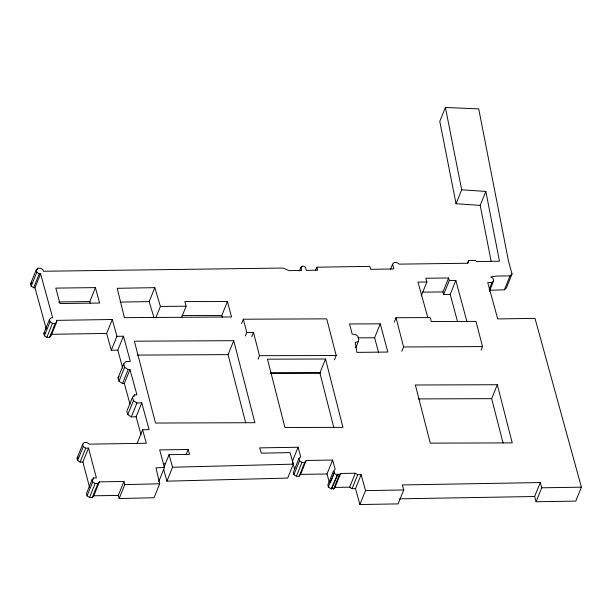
<?xml version="1.0" encoding="UTF-8"?>
<svg xmlns="http://www.w3.org/2000/svg" width="612" height="612" viewBox="0 0 612 612"><rect width="100%" height="100%" fill="white"/><g stroke="black" fill="none" stroke-linecap="round" stroke-linejoin="round"><path stroke-width="0.92" d="M358.25 341.657L358.724 339.224L357.913 336.309L355.518 334.527L352.183 334.137L349.536 323.955L380.243 323.832L387.84 352.038L356.903 352.39L355.205 342.422L358.25 341.657L355.786 347.754M485.836 191.434L480.206 205.372L456.047 203.742L461.678 189.812L485.836 191.434L499.484 261.209L476.587 261.576L475.409 260.398L468.754 260.505L467.706 263.252L399.261 264.139L396.874 262.548L394.09 262.556L392.567 264.216L390.456 269.441M36.23 269.884L36.835 272.218L39.26 273.801L40.583 273.801L34.953 287.732L33.629 287.739L31.204 286.148L30.6 283.823L36.23 269.884L37.768 268.247L40.537 268.201L42.947 269.808L43.391 271.254L283.081 268.048L289.101 270.649L301.701 270.443L300.798 267.429L301.854 266.266L303.797 266.228L305.487 267.352L306.321 270.374L317.628 270.19L316.802 267.207L369.862 266.365L370.658 269.341L393.86 268.951L392.567 264.216M37.064 269.991L37.768 268.247M31.204 286.148L36.835 272.218M33.629 287.739L39.26 273.801M116.93 336.325L123.433 336.225L117.802 350.163L111.3 350.263L116.93 336.325L112.287 319.495L56.411 320.374L56.794 321.736L51.163 335.667L49.61 337.327L46.833 337.357L44.424 335.743L43.804 333.441L49.434 319.502L50.995 317.865L52.693 317.842L40.583 273.801M44.424 335.743L50.054 321.813L49.434 319.502M46.833 337.357L52.464 323.427L55.241 323.396L56.794 321.736M49.61 337.327L55.241 323.396M90.293 303.368L89.803 301.555L95.434 287.617L55.807 288.107L59.984 303.552L99.58 303.047L95.434 287.617M111.3 350.263L106.656 333.425L112.287 319.495M82.681 444.243L83.293 446.531L85.711 448.16L88.511 448.091L82.88 462.022L80.08 462.098L77.663 460.469L77.051 458.181L82.681 444.243L84.204 442.568L87.011 442.553L89.39 444.151L146.322 443.256L142.611 429.762L149.121 429.678L141.747 402.864L136.95 402.948L133.416 400.669L132.444 397.356L134.594 394.947L136.912 394.794L129.974 369.556L128.145 369.602L124.641 367.322L123.693 364.002L125.804 361.577L130.348 361.424L123.433 336.225M77.663 460.469L83.293 446.531M80.08 462.098L85.711 448.16M129.974 369.556L124.343 383.495L122.515 383.533L119.011 381.261L118.062 377.941L123.693 364.002M153.972 317.682L149.19 301.594L154.821 287.655L117.221 288.306L124.397 317.659L231.535 316.962L227.435 301.548L184.824 301.578L186.125 306.237L181.55 317.559M119.011 381.261L124.641 367.322M122.515 383.533L128.145 369.602M155.831 317.75L160.405 306.421L154.821 287.655M88.511 448.091L96.413 477.934L93.636 477.964L92.106 479.617L86.476 493.555L87.095 495.858L89.505 497.472L92.282 497.441L93.812 495.789L99.442 481.851L123.93 481.476L124.802 484.612L119.172 498.551L154.056 497.724L159.686 483.786L155.999 467.813L164.444 467.499L159.686 449.919L188.152 449.476L189.506 454.341L169.08 454.662L163.802 467.729M92.932 479.701L93.636 477.964M87.095 495.858L92.726 481.927L92.106 479.617M89.505 497.472L95.135 483.534L97.912 483.511L99.442 481.851M132.444 397.356L126.814 411.295L127.786 414.607L131.32 416.879L136.116 416.803L141.747 402.864M92.282 497.441L97.912 483.511M133.89 396.691L134.594 394.947M127.786 414.607L133.416 400.669M131.32 416.879L136.95 402.948M136.981 443.692L142.611 429.762M119.172 498.551L118.3 495.414L123.93 481.476M222.286 317.299L221.804 315.486L227.435 301.548M158.814 481.43L164.444 467.499M332.163 488.085L333.594 488.988L339.224 475.05L337.793 474.147L331.367 488.996L328.208 486.968L328.981 486.066L327.734 485.262L333.364 471.332L335.169 469.259L332.622 460.056L306.23 460.461L300.599 474.399L299.13 476.274L296.361 476.327L293.944 474.698L293.332 472.41L298.962 458.472L300.699 456.82L298.067 447.257L259.695 447.869L261.362 453.186L290.057 452.597L293.332 464.148L287.701 478.087L166.908 481.17L172.538 467.231L169.08 454.662M186.04 454.701L188.152 449.476M245.703 422.816L228.085 354.616L233.715 340.685L134.395 341.198L155.479 423.045L254.906 422.701L233.715 340.685M241.595 323.564L243.354 319.212L326.724 318.852L336.187 355.518L334.427 359.871M245.358 335.95L246.766 332.461L243.354 319.212M251.723 336.784L253.483 332.423L246.766 332.461M258.073 359.175L259.48 355.694L253.483 332.423M299.39 270.917L300.798 267.429M301.15 268.01L301.854 266.266M315.394 270.688L316.802 267.207M333.792 427.436L319.9 372.945L325.53 359.014L267.475 359.16L284.947 427.513L342.95 427.352L325.53 359.014M298.067 447.257L292.437 461.196L294.586 469.022M293.944 474.698L299.574 460.759L298.962 458.472M296.361 476.327L301.991 462.389L304.761 462.343L306.23 460.461M489.248 290.249L504.418 289.805L506.399 287.9L512.03 273.969L508.48 261.041L478.722 108.898L445.406 107.46L439.776 121.39L456.047 203.742M299.13 476.274L304.761 462.343M378.537 352.328L374.613 337.77L380.243 323.832M329.287 482.279L326.992 473.994L332.622 460.056M394.273 322.073L396.033 317.72L430.236 317.574L431.284 321.591L475.998 321.384L482.501 346.568L481.093 350.049M328.208 486.968L334.611 472.127L333.364 471.332M330.388 482.577L332.148 478.224M332.852 476.48L334.611 472.127M331.367 488.996L337.793 474.147M333.594 488.988L334.978 487.412L340.609 473.474L355.304 473.229L357.722 474.705L361.141 474.66L365.532 490.61L359.902 504.54L398.106 503.898L403.736 489.96L402.359 484.933L540.274 482.57L541.727 487.802L536.097 501.741L575.77 501.106L581.4 487.175L534.995 318.355L497.724 318.936L487.733 282.583L492.04 282.499L493.639 280.755L492.989 278.338L490.755 276.915L496.531 276.066L510.048 275.867L512.03 273.969M421.232 295.948L426.862 282.017L425.86 278.238L448.611 277.993L449.292 280.541L443.662 294.471L450.202 294.403L455.833 280.472L449.292 280.541M401.832 351.326L403.591 346.973L396.033 317.72M334.978 487.412L349.674 487.167L355.304 473.229M349.674 487.167L352.091 488.644L357.722 474.705M359.902 504.54L355.511 488.598L361.141 474.66M443.662 294.471L442.981 291.924L448.611 277.993M467.698 263.114L468.754 260.505M489.225 289.468L492.04 282.499M489.416 291.205L493.639 280.755M504.418 289.805L510.048 275.867M503.056 442.973L491.673 398.657L497.304 384.726L415.364 385.002L430.29 443.142L512.236 442.881L497.304 384.726M536.097 501.741L534.643 496.508L540.274 482.57M118.062 377.941L119.118 376.732M339.224 475.05L340.609 473.474M77.051 458.181L78.068 457.065M30.6 283.823L31.625 282.729M43.804 333.441L44.844 332.347M172.538 467.231L293.332 464.148M124.802 484.612L159.686 483.786M120.051 302.099L149.19 301.594M365.532 490.61L403.736 489.96M399.582 498.818L534.643 496.508M50.781 334.313L106.656 333.425M163.542 463.712L165.439 463.682M300.599 474.399L326.992 473.994M541.727 487.802L581.4 487.175M93.812 495.789L118.3 495.414M352.091 488.644L355.511 488.598M426.862 282.017L417.981 282.124L427.857 317.766M58.668 301.938L89.803 301.555M422.127 292.154L442.981 291.924M160.405 306.421L186.125 306.237M403.591 346.973L482.501 346.568M137.363 355.09L228.085 354.616M357.867 337.832L374.613 337.77M418.31 398.909L491.673 398.657M259.48 355.694L336.187 355.518M319.9 372.945L270.412 373.075L320.627 372.96M182.032 315.509L221.804 315.486M333.838 473.038L336.998 475.057M50.054 321.813L52.464 323.427M92.726 481.927L95.135 483.534M299.574 460.759L301.991 462.389M163.702 469.496L166.908 481.17M117.802 350.163L122.744 368.164M136.116 416.803L141.035 434.673M124.343 383.495L130.042 404.226M34.953 287.732L46.305 329.026M455.833 280.472L466.834 321.269M450.202 294.403L457.531 321.606M82.88 462.022L89.581 487.343M445.406 107.46L461.678 189.812M480.206 205.372L491.122 261.186"/></g></svg>
